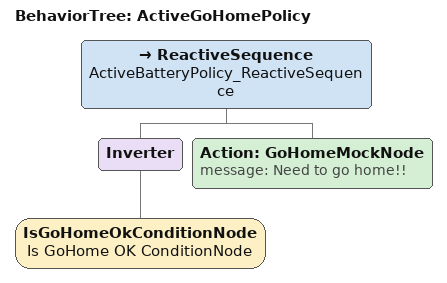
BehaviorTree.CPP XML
<?xml version="1.0" encoding="UTF-8"?>

<root main_tree_to_execute = "ActiveGoHomePolicy">
    <BehaviorTree ID="ActiveGoHomePolicy">
        <ReactiveSequence name="ActiveBatteryPolicy_ReactiveSequence">
            <Inverter>
                <IsGoHomeOkConditionNode name="Is GoHome OK ConditionNode"/>
            </Inverter>
            <Action ID="GoHomeMockNode" message="Need to go home!!"/>
            <!-- todo: Implement GoHomeActionNode -->
        </ReactiveSequence>
    </BehaviorTree>

</root>
